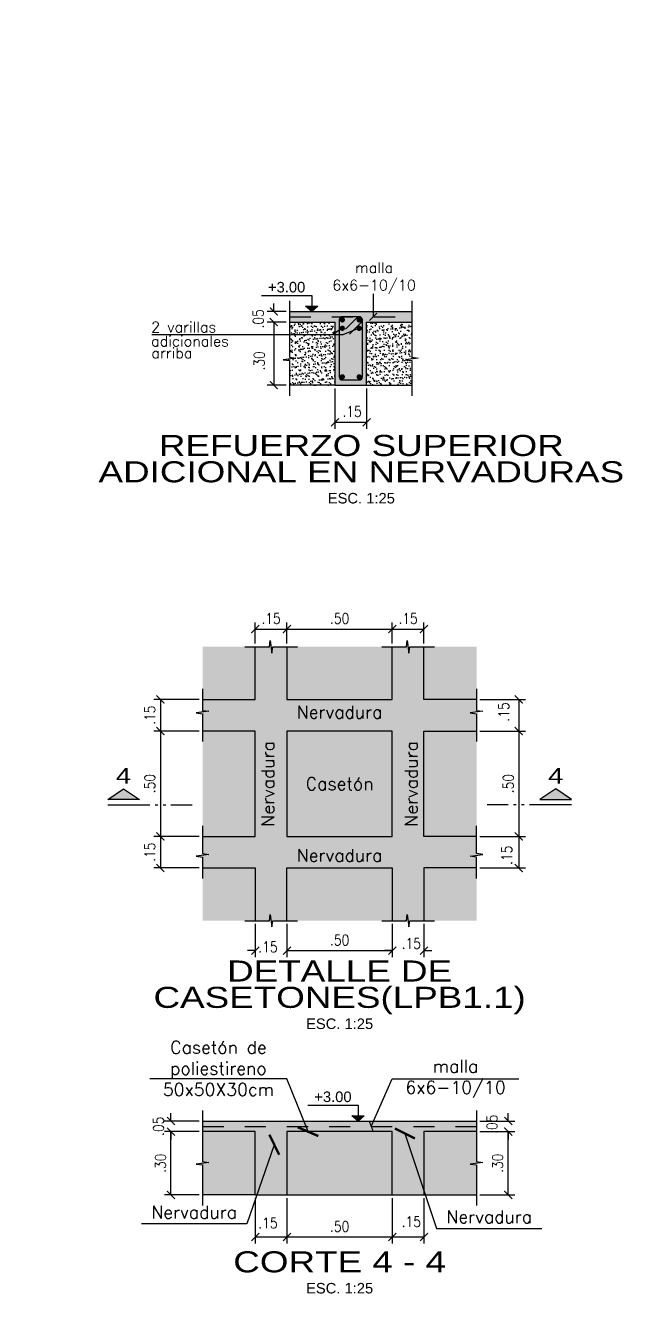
# Model space of a CAD drawing. Header units: millimetres. Extents: x -7.7 to 59, y -25.2 to 13.4.
# Drawn here: x 39.57 to 42.48, y 4.65 to 10.67 of the extents above; entities that cross this region are included whole.
import ezdxf
from ezdxf.enums import TextEntityAlignment as Align

# ---------------------------------------------------------------- set-up
doc = ezdxf.new("R2010")
doc.units = ezdxf.units.MM
doc.header["$LTSCALE"] = 0.05
doc.linetypes.add('DASHDOT2', pattern=[12.7, 6.35, -3.175, 0, -3.175])
for name, color, linetype in [('ACHURADO', 1, 'Continuous'), ('ACOTADO', 2, 'Continuous'), ('CONT_CORTE', 4, 'Continuous'), ('TEXTO_REFUERZO', 3, 'Continuous'), ('TITULOS', 1, 'Continuous'), ('TXT_IND', 2, 'Continuous')]:
    doc.layers.add(name, color=color, linetype=linetype)
doc.styles.add('ACOTAMIENTOS', font='romans.shx', dxfattribs={"width": 0.85})
doc.styles.add('ARIAL', font='arial.ttf')
doc.styles.get("Standard").update_dxf_attribs({"font": 'romans.shx'})
doc.dimstyles.new('ACOTA_25', dxfattribs={"dimscale": 0.025, "dimtxt": 2, "dimasz": 1.5, "dimexe": 1.25, "dimexo": 0.625, "dimgap": 1, "dimtad": 1, "dimzin": 4, "dimdsep": 46, "dimtxsty": 'ACOTAMIENTOS', "dimblk1": 'ARCHTICK', "dimblk2": 'ARCHTICK', "dimsah": 1, "dimcen": 1.5, "dimclrd": 1, "dimclre": 1, "dimclrt": 256, "dimadec": 0, "dimazin": 0, "dimtfac": 1, "dimtofl": 0, "dimtmove": 2, "dimatfit": 3, "dimldrblk": 'ARCHTICK', "dimfxl": 0, "dimtolj": 1, "dimtzin": 0, "dimarcsym": 0})
pattern_1 = [(0, (10.3825, -2.735), (0, 6.985), [5.08, -1.905]), (90, (10.3825, -2.735), (-6.985, 4e-16), [5.08, -1.905])]

# ---------------------------------------------------------------- blocks, each defined once
blk = doc.blocks.new('_ARCHTICK')
at = {"color": 0, "linetype": 'ByBlock', "const_width": 0.15}
blk.add_lwpolyline([(-0.5, -0.5), (0.5, 0.5)], dxfattribs=at)
blk = doc.blocks.new('*D256')
at = {"layer": 'ACOTADO', "color": 1, "lineweight": -2}
for p, q in [((40.6623, 7.7339), (40.6623, 7.8333)), ((40.8123, 7.7339), (40.8123, 7.8333)), ((40.6623, 7.802), (40.8123, 7.802))]:
    blk.add_line(p, q, dxfattribs=at)
at = {"layer": 'DEFPOINTS', "color": 0}
for p in [(40.8123, 7.802), (40.6623, 7.7182), (40.8123, 7.7182)]:
    blk.add_point(p, dxfattribs=at)
at = {"layer": 'ACOTADO', "color": 1, "lineweight": -2, "xscale": 0.03750000000000001, "yscale": 0.03750000000000001, "zscale": 0.03750000000000001, "rotation": 180}
blk.add_blockref('_ARCHTICK', (40.6623, 7.802), dxfattribs=at)
at = {"layer": 'ACOTADO', "color": 1, "lineweight": -2, "xscale": 0.03750000000000001, "yscale": 0.03750000000000001, "zscale": 0.03750000000000001}
blk.add_blockref('_ARCHTICK', (40.8123, 7.802), dxfattribs=at)
at = {"layer": 'ACOTADO', "insert": (40.7373, 7.852), "char_height": 0.05, "attachment_point": 5, "style": 'ACOTAMIENTOS'}
blk.add_mtext('\\A1;.15', dxfattribs=at)
blk = doc.blocks.new('*D257')
at = {"layer": 'ACOTADO', "color": 1, "lineweight": -2}
for p, q in [((40.8123, 7.7339), (40.8123, 7.8333)), ((41.3123, 7.7339), (41.3123, 7.8333)), ((40.8123, 7.802), (41.3123, 7.802))]:
    blk.add_line(p, q, dxfattribs=at)
at = {"layer": 'DEFPOINTS', "color": 0}
for p in [(41.3123, 7.802), (40.8123, 7.7182), (41.3123, 7.7182)]:
    blk.add_point(p, dxfattribs=at)
at = {"layer": 'ACOTADO', "color": 1, "lineweight": -2, "xscale": 0.03750000000000001, "yscale": 0.03750000000000001, "zscale": 0.03750000000000001, "rotation": 180}
blk.add_blockref('_ARCHTICK', (40.8123, 7.802), dxfattribs=at)
at = {"layer": 'ACOTADO', "color": 1, "lineweight": -2, "xscale": 0.03750000000000001, "yscale": 0.03750000000000001, "zscale": 0.03750000000000001}
blk.add_blockref('_ARCHTICK', (41.3123, 7.802), dxfattribs=at)
at = {"layer": 'ACOTADO', "insert": (41.0623, 7.852), "char_height": 0.05, "attachment_point": 5, "style": 'ACOTAMIENTOS'}
blk.add_mtext('\\A1;.50', dxfattribs=at)
blk = doc.blocks.new('*D258')
at = {"layer": 'ACOTADO', "color": 1, "lineweight": -2}
for p, q in [((41.3123, 7.7339), (41.3123, 7.8333)), ((41.4623, 7.7339), (41.4623, 7.8333)), ((41.3123, 7.802), (41.4623, 7.802))]:
    blk.add_line(p, q, dxfattribs=at)
at = {"layer": 'DEFPOINTS', "color": 0}
for p in [(41.4623, 7.802), (41.3123, 7.7182), (41.4623, 7.7182)]:
    blk.add_point(p, dxfattribs=at)
at = {"layer": 'ACOTADO', "color": 1, "lineweight": -2, "xscale": 0.03750000000000001, "yscale": 0.03750000000000001, "zscale": 0.03750000000000001, "rotation": 180}
blk.add_blockref('_ARCHTICK', (41.3123, 7.802), dxfattribs=at)
at = {"layer": 'ACOTADO', "color": 1, "lineweight": -2, "xscale": 0.03750000000000001, "yscale": 0.03750000000000001, "zscale": 0.03750000000000001}
blk.add_blockref('_ARCHTICK', (41.4623, 7.802), dxfattribs=at)
at = {"layer": 'ACOTADO', "insert": (41.3873, 7.852), "char_height": 0.05, "attachment_point": 5, "style": 'ACOTAMIENTOS'}
blk.add_mtext('\\A1;.15', dxfattribs=at)
blk = doc.blocks.new('*D259')
at = {"layer": 'ACOTADO', "color": 1, "lineweight": -2}
for p, q in [((40.6623, 6.4026), (40.6623, 6.2448)), ((40.8123, 6.4026), (40.8123, 6.2448)), ((40.6623, 6.276), (40.6248, 6.276)), ((40.8123, 6.276), (40.8498, 6.276))]:
    blk.add_line(p, q, dxfattribs=at)
at = {"layer": 'DEFPOINTS', "color": 0}
for p in [(40.6623, 6.4182), (40.8123, 6.4182), (40.8123, 6.276)]:
    blk.add_point(p, dxfattribs=at)
at = {"layer": 'ACOTADO', "color": 1, "lineweight": -2, "xscale": 0.03750000000000001, "yscale": 0.03750000000000001, "zscale": 0.03750000000000001}
blk.add_blockref('_ARCHTICK', (40.6623, 6.276), dxfattribs=at)
at = {"layer": 'ACOTADO', "color": 1, "lineweight": -2, "xscale": 0.03750000000000001, "yscale": 0.03750000000000001, "zscale": 0.03750000000000001, "rotation": 180}
blk.add_blockref('_ARCHTICK', (40.8123, 6.276), dxfattribs=at)
at = {"layer": 'ACOTADO', "insert": (40.7223, 6.2936), "char_height": 0.05, "attachment_point": 5, "style": 'ACOTAMIENTOS'}
blk.add_mtext('\\A1;.15', dxfattribs=at)
blk = doc.blocks.new('*D260')
at = {"layer": 'ACOTADO', "color": 1, "lineweight": -2}
for p, q in [((40.8123, 6.4026), (40.8123, 6.2448)), ((41.3123, 6.4026), (41.3123, 6.2448)), ((40.8123, 6.276), (41.3123, 6.276))]:
    blk.add_line(p, q, dxfattribs=at)
at = {"layer": 'DEFPOINTS', "color": 0}
for p in [(40.8123, 6.4182), (41.3123, 6.4182), (41.3123, 6.276)]:
    blk.add_point(p, dxfattribs=at)
at = {"layer": 'ACOTADO', "color": 1, "lineweight": -2, "xscale": 0.03750000000000001, "yscale": 0.03750000000000001, "zscale": 0.03750000000000001, "rotation": 180}
blk.add_blockref('_ARCHTICK', (40.8123, 6.276), dxfattribs=at)
at = {"layer": 'ACOTADO', "color": 1, "lineweight": -2, "xscale": 0.03750000000000001, "yscale": 0.03750000000000001, "zscale": 0.03750000000000001}
blk.add_blockref('_ARCHTICK', (41.3123, 6.276), dxfattribs=at)
at = {"layer": 'ACOTADO', "insert": (41.0623, 6.326), "char_height": 0.05, "attachment_point": 5, "style": 'ACOTAMIENTOS'}
blk.add_mtext('\\A1;.50', dxfattribs=at)
blk = doc.blocks.new('*D261')
at = {"layer": 'ACOTADO', "color": 1, "lineweight": -2}
for p, q in [((41.3123, 6.4026), (41.3123, 6.2448)), ((41.4623, 6.4026), (41.4623, 6.2448)), ((41.3123, 6.276), (41.2748, 6.276)), ((41.4623, 6.276), (41.4998, 6.276))]:
    blk.add_line(p, q, dxfattribs=at)
at = {"layer": 'DEFPOINTS', "color": 0}
for p in [(41.3123, 6.4182), (41.4623, 6.4182), (41.4623, 6.276)]:
    blk.add_point(p, dxfattribs=at)
at = {"layer": 'ACOTADO', "color": 1, "lineweight": -2, "xscale": 0.03750000000000001, "yscale": 0.03750000000000001, "zscale": 0.03750000000000001}
blk.add_blockref('_ARCHTICK', (41.3123, 6.276), dxfattribs=at)
at = {"layer": 'ACOTADO', "color": 1, "lineweight": -2, "xscale": 0.03750000000000001, "yscale": 0.03750000000000001, "zscale": 0.03750000000000001, "rotation": 180}
blk.add_blockref('_ARCHTICK', (41.4623, 6.276), dxfattribs=at)
at = {"layer": 'ACOTADO', "insert": (41.4023, 6.31), "char_height": 0.05, "attachment_point": 5, "style": 'ACOTAMIENTOS'}
blk.add_mtext('\\A1;.15', dxfattribs=at)
blk = doc.blocks.new('*D262')
at = {"layer": 'ACOTADO', "color": 1, "lineweight": -2}
for p, q in [((40.3967, 7.4682), (40.1811, 7.4682)), ((40.2123, 7.4682), (40.2123, 7.3182)), ((40.3967, 7.3182), (40.1811, 7.3182))]:
    blk.add_line(p, q, dxfattribs=at)
at = {"layer": 'DEFPOINTS', "color": 0}
for p in [(40.4123, 7.4682), (40.2123, 7.3182), (40.4123, 7.3182)]:
    blk.add_point(p, dxfattribs=at)
at = {"layer": 'ACOTADO', "color": 1, "lineweight": -2, "xscale": 0.03750000000000001, "yscale": 0.03750000000000001, "zscale": 0.03750000000000001}
for p, rotation in [((40.2123, 7.4682), 90), ((40.2123, 7.3182), 270)]:
    blk.add_blockref('_ARCHTICK', p, dxfattribs=dict(at, rotation=rotation))
at = {"layer": 'ACOTADO', "insert": (40.1623, 7.3932), "char_height": 0.05, "attachment_point": 5, "rotation": 90, "style": 'ACOTAMIENTOS'}
blk.add_mtext('\\A1;.15', dxfattribs=at)
blk = doc.blocks.new('*D263')
at = {"layer": 'ACOTADO', "color": 1, "lineweight": -2}
for p, q in [((40.3967, 7.3182), (40.1811, 7.3182)), ((40.2123, 7.3182), (40.2123, 6.8182)), ((40.3967, 6.8182), (40.1811, 6.8182))]:
    blk.add_line(p, q, dxfattribs=at)
at = {"layer": 'DEFPOINTS', "color": 0}
for p in [(40.4123, 7.3182), (40.2123, 6.8182), (40.4123, 6.8182)]:
    blk.add_point(p, dxfattribs=at)
at = {"layer": 'ACOTADO', "color": 1, "lineweight": -2, "xscale": 0.03750000000000001, "yscale": 0.03750000000000001, "zscale": 0.03750000000000001}
for p, rotation in [((40.2123, 7.3182), 90), ((40.2123, 6.8182), 270)]:
    blk.add_blockref('_ARCHTICK', p, dxfattribs=dict(at, rotation=rotation))
at = {"layer": 'ACOTADO', "insert": (40.1623, 7.0682), "char_height": 0.05, "attachment_point": 5, "rotation": 90, "style": 'ACOTAMIENTOS'}
blk.add_mtext('\\A1;.50', dxfattribs=at)
blk = doc.blocks.new('*D264')
at = {"layer": 'ACOTADO', "color": 1, "lineweight": -2}
for p, q in [((40.3967, 6.8182), (40.1811, 6.8182)), ((40.2123, 6.8182), (40.2123, 6.6682)), ((40.3967, 6.6682), (40.1811, 6.6682))]:
    blk.add_line(p, q, dxfattribs=at)
at = {"layer": 'DEFPOINTS', "color": 0}
for p in [(40.4123, 6.8182), (40.2123, 6.6682), (40.4123, 6.6682)]:
    blk.add_point(p, dxfattribs=at)
at = {"layer": 'ACOTADO', "color": 1, "lineweight": -2, "xscale": 0.03750000000000001, "yscale": 0.03750000000000001, "zscale": 0.03750000000000001}
for p, rotation in [((40.2123, 6.8182), 90), ((40.2123, 6.6682), 270)]:
    blk.add_blockref('_ARCHTICK', p, dxfattribs=dict(at, rotation=rotation))
at = {"layer": 'ACOTADO', "insert": (40.1623, 6.7432), "char_height": 0.05, "attachment_point": 5, "rotation": 90, "style": 'ACOTAMIENTOS'}
blk.add_mtext('\\A1;.15', dxfattribs=at)
blk = doc.blocks.new('*D30')
at = {"layer": 'ACOTADO', "color": 1, "lineweight": -2}
for p, q in [((41.728, 7.4682), (41.9436, 7.4682)), ((41.9123, 7.4682), (41.9123, 7.3182)), ((41.728, 7.3182), (41.9436, 7.3182))]:
    blk.add_line(p, q, dxfattribs=at)
at = {"layer": 'DEFPOINTS', "color": 0}
for p in [(41.7123, 7.4682), (41.7123, 7.3182), (41.9123, 7.3182)]:
    blk.add_point(p, dxfattribs=at)
at = {"layer": 'ACOTADO', "color": 1, "lineweight": -2, "xscale": 0.03750000000000001, "yscale": 0.03750000000000001, "zscale": 0.03750000000000001}
for p, rotation in [((41.9123, 7.4682), 90), ((41.9123, 7.3182), 270)]:
    blk.add_blockref('_ARCHTICK', p, dxfattribs=dict(at, rotation=rotation))
at = {"layer": 'ACOTADO', "insert": (41.8411, 7.4082), "char_height": 0.05, "attachment_point": 5, "rotation": 90, "style": 'ACOTAMIENTOS'}
blk.add_mtext('\\A1;.15', dxfattribs=at)
blk = doc.blocks.new('*D31')
at = {"layer": 'ACOTADO', "color": 1, "lineweight": -2}
for p, q in [((41.728, 7.3182), (41.9436, 7.3182)), ((41.9123, 7.3182), (41.9123, 6.8182)), ((41.728, 6.8182), (41.9436, 6.8182))]:
    blk.add_line(p, q, dxfattribs=at)
at = {"layer": 'DEFPOINTS', "color": 0}
for p in [(41.7123, 7.3182), (41.7123, 6.8182), (41.9123, 6.8182)]:
    blk.add_point(p, dxfattribs=at)
at = {"layer": 'ACOTADO', "color": 1, "lineweight": -2, "xscale": 0.03750000000000001, "yscale": 0.03750000000000001, "zscale": 0.03750000000000001}
for p, rotation in [((41.9123, 7.3182), 90), ((41.9123, 6.8182), 270)]:
    blk.add_blockref('_ARCHTICK', p, dxfattribs=dict(at, rotation=rotation))
at = {"layer": 'ACOTADO', "insert": (41.8623, 7.0682), "char_height": 0.05, "attachment_point": 5, "rotation": 90, "style": 'ACOTAMIENTOS'}
blk.add_mtext('\\A1;.50', dxfattribs=at)
blk = doc.blocks.new('*D32')
at = {"layer": 'ACOTADO', "color": 1, "lineweight": -2}
for p, q in [((41.728, 6.8182), (41.9436, 6.8182)), ((41.9123, 6.8182), (41.9123, 6.6682)), ((41.728, 6.6682), (41.9436, 6.6682))]:
    blk.add_line(p, q, dxfattribs=at)
at = {"layer": 'DEFPOINTS', "color": 0}
for p in [(41.7123, 6.8182), (41.7123, 6.6682), (41.9123, 6.6682)]:
    blk.add_point(p, dxfattribs=at)
at = {"layer": 'ACOTADO', "color": 1, "lineweight": -2, "xscale": 0.03750000000000001, "yscale": 0.03750000000000001, "zscale": 0.03750000000000001}
for p, rotation in [((41.9123, 6.8182), 90), ((41.9123, 6.6682), 270)]:
    blk.add_blockref('_ARCHTICK', p, dxfattribs=dict(at, rotation=rotation))
at = {"layer": 'ACOTADO', "insert": (41.8557, 6.7282), "char_height": 0.05, "attachment_point": 5, "rotation": 90, "style": 'ACOTAMIENTOS'}
blk.add_mtext('\\A1;.15', dxfattribs=at)
blk = doc.blocks.new('*D265')
at = {"layer": 'ACOTADO', "color": 1, "lineweight": -2}
for p, q in [((41.8623, 5.4671), (41.8623, 5.5046)), ((41.728, 5.4671), (41.8936, 5.4671)), ((41.728, 5.4171), (41.8936, 5.4171)), ((41.8623, 5.4171), (41.8623, 5.3796))]:
    blk.add_line(p, q, dxfattribs=at)
at = {"layer": 'DEFPOINTS', "color": 0}
for p in [(41.7123, 5.4671), (41.7123, 5.4171), (41.8623, 5.4171)]:
    blk.add_point(p, dxfattribs=at)
at = {"layer": 'ACOTADO', "color": 1, "lineweight": -2, "xscale": 0.03750000000000001, "yscale": 0.03750000000000001, "zscale": 0.03750000000000001}
for p, rotation in [((41.8623, 5.4671), 270), ((41.8623, 5.4171), 90)]:
    blk.add_blockref('_ARCHTICK', p, dxfattribs=dict(at, rotation=rotation))
at = {"layer": 'ACOTADO', "insert": (41.7849, 5.4521), "char_height": 0.05, "attachment_point": 5, "rotation": 90, "style": 'ACOTAMIENTOS'}
blk.add_mtext('\\A1;.05', dxfattribs=at)
blk = doc.blocks.new('*D266')
at = {"layer": 'ACOTADO', "color": 1, "lineweight": -2}
for p, q in [((41.728, 5.4171), (41.8936, 5.4171)), ((41.8623, 5.1171), (41.8623, 5.4171)), ((41.728, 5.1171), (41.8936, 5.1171))]:
    blk.add_line(p, q, dxfattribs=at)
at = {"layer": 'DEFPOINTS', "color": 0}
for p in [(41.7123, 5.4171), (41.8623, 5.4171), (41.7123, 5.1171)]:
    blk.add_point(p, dxfattribs=at)
at = {"layer": 'ACOTADO', "color": 1, "lineweight": -2, "xscale": 0.03750000000000001, "yscale": 0.03750000000000001, "zscale": 0.03750000000000001}
for p, rotation in [((41.8623, 5.4171), 90), ((41.8623, 5.1171), 270)]:
    blk.add_blockref('_ARCHTICK', p, dxfattribs=dict(at, rotation=rotation))
at = {"layer": 'ACOTADO', "insert": (41.8123, 5.2671), "char_height": 0.05, "attachment_point": 5, "rotation": 90, "style": 'ACOTAMIENTOS'}
blk.add_mtext('\\A1;.30', dxfattribs=at)
blk = doc.blocks.new('*D33')
at = {"layer": 'ACOTADO', "color": 1, "lineweight": -2}
for p, q in [((40.2623, 5.4671), (40.2623, 5.5046)), ((40.3967, 5.4671), (40.2311, 5.4671)), ((40.3967, 5.4171), (40.2311, 5.4171)), ((40.2623, 5.4171), (40.2623, 5.3796))]:
    blk.add_line(p, q, dxfattribs=at)
at = {"layer": 'DEFPOINTS', "color": 0}
for p in [(40.2623, 5.4171), (40.4123, 5.4671), (40.4123, 5.4171)]:
    blk.add_point(p, dxfattribs=at)
at = {"layer": 'ACOTADO', "color": 1, "lineweight": -2, "xscale": 0.03750000000000001, "yscale": 0.03750000000000001, "zscale": 0.03750000000000001}
for p, rotation in [((40.2623, 5.4671), 270), ((40.2623, 5.4171), 90)]:
    blk.add_blockref('_ARCHTICK', p, dxfattribs=dict(at, rotation=rotation))
at = {"layer": 'ACOTADO', "insert": (40.2029, 5.4421), "char_height": 0.05, "attachment_point": 5, "rotation": 90, "style": 'ACOTAMIENTOS'}
blk.add_mtext('\\A1;.05', dxfattribs=at)
blk = doc.blocks.new('*D34')
at = {"layer": 'ACOTADO', "color": 1, "lineweight": -2}
for p, q in [((40.3967, 5.4171), (40.2311, 5.4171)), ((40.2623, 5.1171), (40.2623, 5.4171)), ((40.3967, 5.1171), (40.2311, 5.1171))]:
    blk.add_line(p, q, dxfattribs=at)
at = {"layer": 'DEFPOINTS', "color": 0}
for p in [(40.2623, 5.4171), (40.4123, 5.4171), (40.4123, 5.1171)]:
    blk.add_point(p, dxfattribs=at)
at = {"layer": 'ACOTADO', "color": 1, "lineweight": -2, "xscale": 0.03750000000000001, "yscale": 0.03750000000000001, "zscale": 0.03750000000000001}
for p, rotation in [((40.2623, 5.4171), 90), ((40.2623, 5.1171), 270)]:
    blk.add_blockref('_ARCHTICK', p, dxfattribs=dict(at, rotation=rotation))
at = {"layer": 'ACOTADO', "insert": (40.2123, 5.2671), "char_height": 0.05, "attachment_point": 5, "rotation": 90, "style": 'ACOTAMIENTOS'}
blk.add_mtext('\\A1;.30', dxfattribs=at)
blk = doc.blocks.new('*D267')
at = {"layer": 'ACOTADO', "color": 1, "lineweight": -2}
for p, q in [((40.6623, 5.1014), (40.6623, 4.8858)), ((40.8123, 5.1014), (40.8123, 4.8858)), ((40.6623, 4.9171), (40.8123, 4.9171))]:
    blk.add_line(p, q, dxfattribs=at)
at = {"layer": 'DEFPOINTS', "color": 0}
for p in [(40.6623, 5.1171), (40.8123, 5.1171), (40.8123, 4.9171)]:
    blk.add_point(p, dxfattribs=at)
at = {"layer": 'ACOTADO', "color": 1, "lineweight": -2, "xscale": 0.03750000000000001, "yscale": 0.03750000000000001, "zscale": 0.03750000000000001, "rotation": 180}
blk.add_blockref('_ARCHTICK', (40.6623, 4.9171), dxfattribs=at)
at = {"layer": 'ACOTADO', "color": 1, "lineweight": -2, "xscale": 0.03750000000000001, "yscale": 0.03750000000000001, "zscale": 0.03750000000000001}
blk.add_blockref('_ARCHTICK', (40.8123, 4.9171), dxfattribs=at)
at = {"layer": 'ACOTADO', "insert": (40.7223, 4.9835), "char_height": 0.05, "attachment_point": 5, "style": 'ACOTAMIENTOS'}
blk.add_mtext('\\A1;.15', dxfattribs=at)
blk = doc.blocks.new('*D268')
at = {"layer": 'ACOTADO', "color": 1, "lineweight": -2}
for p, q in [((40.8123, 5.1014), (40.8123, 4.8858)), ((41.3123, 5.1014), (41.3123, 4.8858)), ((40.8123, 4.9171), (41.3123, 4.9171))]:
    blk.add_line(p, q, dxfattribs=at)
at = {"layer": 'DEFPOINTS', "color": 0}
for p in [(40.8123, 5.1171), (41.3123, 5.1171), (41.3123, 4.9171)]:
    blk.add_point(p, dxfattribs=at)
at = {"layer": 'ACOTADO', "color": 1, "lineweight": -2, "xscale": 0.03750000000000001, "yscale": 0.03750000000000001, "zscale": 0.03750000000000001, "rotation": 180}
blk.add_blockref('_ARCHTICK', (40.8123, 4.9171), dxfattribs=at)
at = {"layer": 'ACOTADO', "color": 1, "lineweight": -2, "xscale": 0.03750000000000001, "yscale": 0.03750000000000001, "zscale": 0.03750000000000001}
blk.add_blockref('_ARCHTICK', (41.3123, 4.9171), dxfattribs=at)
at = {"layer": 'ACOTADO', "insert": (41.0623, 4.9671), "char_height": 0.05, "attachment_point": 5, "style": 'ACOTAMIENTOS'}
blk.add_mtext('\\A1;.50', dxfattribs=at)
blk = doc.blocks.new('*D269')
at = {"layer": 'ACOTADO', "color": 1, "lineweight": -2}
for p, q in [((41.3123, 5.1014), (41.3123, 4.8858)), ((41.4623, 5.1014), (41.4623, 4.8858)), ((41.3123, 4.9171), (41.4623, 4.9171))]:
    blk.add_line(p, q, dxfattribs=at)
at = {"layer": 'DEFPOINTS', "color": 0}
for p in [(41.3123, 5.1171), (41.4623, 5.1171), (41.4623, 4.9171)]:
    blk.add_point(p, dxfattribs=at)
at = {"layer": 'ACOTADO', "color": 1, "lineweight": -2, "xscale": 0.03750000000000001, "yscale": 0.03750000000000001, "zscale": 0.03750000000000001, "rotation": 180}
blk.add_blockref('_ARCHTICK', (41.3123, 4.9171), dxfattribs=at)
at = {"layer": 'ACOTADO', "color": 1, "lineweight": -2, "xscale": 0.03750000000000001, "yscale": 0.03750000000000001, "zscale": 0.03750000000000001}
blk.add_blockref('_ARCHTICK', (41.4623, 4.9171), dxfattribs=at)
at = {"layer": 'ACOTADO', "insert": (41.4023, 4.9901), "char_height": 0.05, "attachment_point": 5, "style": 'ACOTAMIENTOS'}
blk.add_mtext('\\A1;.15', dxfattribs=at)
blk = doc.blocks.new('CORTE')
at = {"layer": 'TXT_IND'}
blk.add_hatch(color=7, dxfattribs=at).paths.add_polyline_path([(-0.8, 0.05), (-0.5, 0.05), (-0.65, 0.15)])
at = {"layer": 'TXT_IND', "color": 7}
for p, q in [((-0.8, 0), (-0.4, 0)), ((-0.35, 0), (-0.325, 0)), ((-0.275, 0), (-0.25, 0)), ((-0.2, 0), (0, 0))]:
    blk.add_line(p, q, dxfattribs=at)
blk.add_lwpolyline([(-0.8, 0.05), (-0.65, 0.15), (-0.5, 0.05)], close=True, dxfattribs=at)
at = {"layer": 'TXT_IND', "color": 7, "style": 'ARIAL', "text_generation_flag": 6, "width": 1.25}
blk.add_attdef('1', text='', height=0.15, rotation=180, dxfattribs=at).set_placement((-0.65, 0.275), align=Align.MIDDLE_CENTER)
blk = doc.blocks.new('Titulos')
at = {"layer": 'TITULOS', "color": 1, "style": 'ARIAL', "width": 1.25}
blk.add_attdef('TITULO_1', text='', height=0.2, dxfattribs=at).set_placement((0, 0.25), align=Align.MIDDLE_CENTER)
at = {"layer": 'TITULOS', "style": 'ARIAL', "width": 1.25}
blk.add_attdef('TITULO_2', text='', height=0.2, dxfattribs=at).set_placement((0, 0), align=Align.MIDDLE_CENTER)
at = {"layer": 'TITULOS', "color": 2, "width": 1.25}
for tag, p in [('ESCALA_1', (0, -0.25)), ('ESCALA_2', (0, -0.408))]:
    blk.add_attdef(tag, text='', height=0.1, dxfattribs=at).set_placement(p, align=Align.MIDDLE_CENTER)
blk = doc.blocks.new('*D35')
at = {"layer": 'ACOTADO', "color": 1, "lineweight": -2}
for p, q in [((40.8095, 9.2591), (40.7188, 9.2591)), ((40.75, 9.2591), (40.75, 8.9591)), ((40.8095, 8.9591), (40.7188, 8.9591))]:
    blk.add_line(p, q, dxfattribs=at)
at = {"layer": 'DEFPOINTS', "color": 0}
for p in [(40.8251, 9.2591), (40.75, 8.9591), (40.8251, 8.9591)]:
    blk.add_point(p, dxfattribs=at)
at = {"layer": 'ACOTADO', "color": 1, "lineweight": -2, "xscale": 0.03750000000000001, "yscale": 0.03750000000000001, "zscale": 0.03750000000000001}
for p, rotation in [((40.75, 9.2591), 90), ((40.75, 8.9591), 270)]:
    blk.add_blockref('_ARCHTICK', p, dxfattribs=dict(at, rotation=rotation))
at = {"layer": 'ACOTADO', "insert": (40.681, 9.0745), "char_height": 0.05, "attachment_point": 5, "rotation": 90, "style": 'ACOTAMIENTOS'}
blk.add_mtext('\\A1;.30', dxfattribs=at)
blk = doc.blocks.new('*D36')
at = {"layer": 'ACOTADO', "color": 1, "lineweight": -2}
for p, q in [((41.0401, 8.9435), (41.0401, 8.7519)), ((41.1901, 8.9435), (41.1901, 8.7519)), ((41.0401, 8.7832), (41.1901, 8.7832))]:
    blk.add_line(p, q, dxfattribs=at)
at = {"layer": 'DEFPOINTS', "color": 0}
for p in [(41.0401, 8.9591), (41.1901, 8.9591), (41.1901, 8.7832)]:
    blk.add_point(p, dxfattribs=at)
at = {"layer": 'ACOTADO', "color": 1, "lineweight": -2, "xscale": 0.03750000000000001, "yscale": 0.03750000000000001, "zscale": 0.03750000000000001, "rotation": 180}
blk.add_blockref('_ARCHTICK', (41.0401, 8.7832), dxfattribs=at)
at = {"layer": 'ACOTADO', "color": 1, "lineweight": -2, "xscale": 0.03750000000000001, "yscale": 0.03750000000000001, "zscale": 0.03750000000000001}
blk.add_blockref('_ARCHTICK', (41.1901, 8.7832), dxfattribs=at)
at = {"layer": 'ACOTADO', "insert": (41.1217, 8.8347), "char_height": 0.05, "attachment_point": 5, "style": 'ACOTAMIENTOS'}
blk.add_mtext('\\A1;.15', dxfattribs=at)
blk = doc.blocks.new('*D37')
at = {"layer": 'ACOTADO', "color": 1, "lineweight": -2}
for p, q in [((40.75, 9.3091), (40.75, 9.3466)), ((40.8095, 9.3091), (40.7188, 9.3091)), ((40.8095, 9.2591), (40.7188, 9.2591)), ((40.75, 9.2591), (40.75, 9.2216))]:
    blk.add_line(p, q, dxfattribs=at)
at = {"layer": 'DEFPOINTS', "color": 0}
for p in [(40.75, 9.3091), (40.8251, 9.3091), (40.8251, 9.2591)]:
    blk.add_point(p, dxfattribs=at)
at = {"layer": 'ACOTADO', "color": 1, "lineweight": -2, "xscale": 0.03750000000000001, "yscale": 0.03750000000000001, "zscale": 0.03750000000000001}
for p, rotation in [((40.75, 9.3091), 270), ((40.75, 9.2591), 90)]:
    blk.add_blockref('_ARCHTICK', p, dxfattribs=dict(at, rotation=rotation))
at = {"layer": 'ACOTADO', "insert": (40.6763, 9.2741), "char_height": 0.05, "attachment_point": 5, "rotation": 90, "style": 'ACOTAMIENTOS'}
blk.add_mtext('\\A1;.05', dxfattribs=at)
blk = doc.blocks.new('Nivel-elev')
at = {"layer": 'TXT_IND'}
blk.add_hatch(color=1, dxfattribs=at).paths.add_polyline_path([(-0.058, 0.051), (0.058, 0.051), (0, 0)])
for p, q in [((0, 0), (-0.058, 0.051)), ((-0.058, 0.051), (0.058, 0.051)), ((0.058, 0.051), (0, 0))]:
    blk.add_line(p, q, dxfattribs=at)
blk.add_lwpolyline([(-0.476, 0.151), (0, 0.151), (0, 0.051)], dxfattribs=at)
blk.add_attdef('+2.85', (-0.476, 0.171), '', height=0.0975, dxfattribs=at)

msp = doc.modelspace()

# ---------------------------------------------------------------- hatches: boundary and pattern name
at = {"layer": 'ACHURADO'}
h = msp.add_hatch(dxfattribs=at)
h.set_pattern_fill('ANGLE', color=256)
h.set_pattern_definition(pattern_1)
h.paths.add_polyline_path([(41.0109, 10.6669), (41.0109, 10.6569), (41.0209, 10.6569)])
h = msp.add_hatch(dxfattribs=at)
h.set_pattern_fill('ANGLE', color=256)
h.set_pattern_definition(pattern_1)
h.paths.add_polyline_path([(41.0209, 10.6469), (41.0109, 10.6469), (41.0109, 10.6369)])
h = msp.add_hatch(color=254, dxfattribs=at)
h.dxf.hatch_style = 1
h.paths.add_polyline_path([(41.1901, 9.2591), (41.4051, 9.2591), (41.4051, 9.3091), (40.8251, 9.3091), (40.8251, 9.2591), (41.0401, 9.2591), (41.0401, 8.9591), (41.1901, 8.9591)])
h = msp.add_hatch(dxfattribs=at)
h.set_pattern_fill('AR-SAND', color=1, scale=0.0006, angle=360, style=0)
h.paths.add_polyline_path([(41.4051, 9.0761), (41.3751, 9.0801), (41.4351, 9.0881), (41.4051, 9.0921), (41.4051, 9.2591), (41.1901, 9.2591), (41.1901, 8.9591), (41.4051, 8.9591)])
h.paths.add_polyline_path([(41.0401, 9.2591), (40.8251, 9.2591), (40.8251, 9.0921), (40.8551, 9.0881), (40.7951, 9.0801), (40.8251, 9.0761), (40.8251, 8.9591), (41.0401, 8.9591)])
h = msp.add_hatch(color=254, dxfattribs=at)
h.dxf.hatch_style = 1
h.paths.add_polyline_path([(41.7123, 7.4002), (41.6823, 7.4042), (41.7423, 7.4122), (41.7123, 7.4162), (41.7123, 7.4682), (41.4623, 7.4682), (41.4623, 7.7182), (41.3953, 7.7182), (41.3913, 7.6882), (41.3833, 7.7482), (41.3793, 7.7182), (41.3123, 7.7182), (41.3123, 7.4682), (40.8123, 7.4682), (40.8123, 7.7182), (40.7453, 7.7182), (40.7413, 7.6882), (40.7333, 7.7482), (40.7293, 7.7182), (40.6623, 7.7182), (40.6623, 7.4682), (40.4123, 7.4682), (40.4123, 7.4162), (40.4423, 7.4122), (40.3823, 7.4042), (40.4123, 7.4002), (40.4123, 7.3182), (40.6623, 7.3182), (40.6623, 6.8182), (40.4123, 6.8182), (40.4123, 6.7362), (40.4423, 6.7322), (40.3823, 6.7242), (40.4123, 6.7202), (40.4123, 6.6682), (40.6623, 6.6682), (40.6623, 6.4182), (40.7293, 6.4182), (40.7333, 6.4482), (40.7413, 6.3882), (40.7453, 6.4182), (40.8123, 6.4182), (40.8123, 6.6682), (41.3123, 6.6682), (41.3123, 6.4182), (41.3793, 6.4182), (41.3833, 6.4482), (41.3913, 6.3882), (41.3953, 6.4182), (41.4623, 6.4182), (41.4623, 6.6682), (41.7123, 6.6682), (41.7123, 6.7202), (41.6823, 6.7242), (41.7423, 6.7322), (41.7123, 6.7362), (41.7123, 6.8182), (41.4623, 6.8182), (41.4623, 7.3182), (41.7123, 7.3182)])
h.paths.add_polyline_path([(41.3123, 7.3182), (41.3123, 6.8182), (40.8123, 6.8182), (40.8123, 7.3182)], flags=16)
h = msp.add_hatch(dxfattribs=at)
h.set_pattern_fill('AR-SAND', color=1, scale=0.0006, angle=360, style=0)
h.set_pattern_definition([(37.5, (21.28241, -6.21346), (-0.000960019, 0.029364794), [0, -0.0231648, 0, -0.025908, 0, -0.024765]), (7.5, (21.28241, -6.21346), (0.0269714, 0.043009506), [0, -0.0124968, 0, -0.0208788, 0, -0.008001]), (327.5, (21.263665, -6.21346), (0.047459542, 8.623e-05), [0, -0.00762, 0, -0.027432, 0, -0.035814]), (317.5, (21.263665, -6.21346), (0.04581339, 0.01337576), [0, -0.00381, 0, -0.0179832, 0, -0.020574])])
h.paths.add_polyline_path([(41.3123, 7.3182), (40.8123, 7.3182), (40.8123, 6.8182), (41.3123, 6.8182)])
h.paths.add_polyline_path([(41.7123, 7.3182), (41.4623, 7.3182), (41.4623, 6.8182), (41.7123, 6.8182)])
h.paths.add_polyline_path([(41.7123, 6.6682), (41.4623, 6.6682), (41.4623, 6.4182), (41.7123, 6.4182)])
h.paths.add_polyline_path([(41.3123, 6.6682), (40.8123, 6.6682), (40.8123, 6.4182), (41.3123, 6.4182)])
h.paths.add_polyline_path([(40.6623, 6.6682), (40.4123, 6.6682), (40.4123, 6.4182), (40.6623, 6.4182)])
h.paths.add_polyline_path([(40.6623, 7.3182), (40.4123, 7.3182), (40.4123, 6.8182), (40.6623, 6.8182)])
h.paths.add_polyline_path([(40.6623, 7.7182), (40.4123, 7.7182), (40.4123, 7.4682), (40.6623, 7.4682)])
h.paths.add_polyline_path([(41.3123, 7.7182), (40.8123, 7.7182), (40.8123, 7.4682), (41.3123, 7.4682)])
h.paths.add_polyline_path([(41.7123, 7.7182), (41.4623, 7.7182), (41.4623, 7.4682), (41.7123, 7.4682)])
h = msp.add_hatch(dxfattribs=at)
h.set_pattern_fill('AR-SAND', color=1, scale=0.0006, angle=360, style=0)
h.set_pattern_definition([(37.5, (0, 0.29945), (-0.000960019, 0.029364794), [0, -0.0231648, 0, -0.025908, 0, -0.024765]), (7.5, (0, 0.29945), (0.026971397, 0.043009506), [0, -0.0124968, 0, -0.0208788, 0, -0.008001]), (327.5, (-0.018745, 0.29945), (0.047459542, 8.6231e-05), [0, -0.00762, 0, -0.027432, 0, -0.035814]), (317.5, (-0.018745, 0.29945), (0.045813387, 0.01337576), [0, -0.00381, 0, -0.0179832, 0, -0.020574])])
h.paths.add_polyline_path([(41.7123, 5.2591), (41.6823, 5.2631), (41.7423, 5.2711), (41.7123, 5.2751), (41.7123, 5.4171), (41.4623, 5.4171), (41.4623, 5.1171), (41.7123, 5.1171)])
h.paths.add_polyline_path([(41.3123, 5.4171), (40.8123, 5.4171), (40.8123, 5.1171), (41.3123, 5.1171)])
h.paths.add_polyline_path([(40.6623, 5.4171), (40.4123, 5.4171), (40.4123, 5.2751), (40.4423, 5.2711), (40.3823, 5.2631), (40.4123, 5.2591), (40.4123, 5.1171), (40.6623, 5.1171)])
h = msp.add_hatch(color=254, dxfattribs=at)
h.dxf.hatch_style = 1
h.paths.add_polyline_path([(41.4623, 5.4171), (41.7123, 5.4171), (41.7123, 5.4671), (40.4123, 5.4671), (40.4123, 5.4171), (40.6623, 5.4171), (40.6623, 5.1171), (40.8123, 5.1171), (40.8123, 5.4171), (41.3123, 5.4171), (41.3123, 5.1171), (41.4623, 5.1171)])

# ---------------------------------------------------------------- linework, layer by layer
for p, q in [((40.6623, 5.1171), (40.4123, 5.1171)), ((40.8123, 5.1171), (41.3123, 5.1171)), ((41.4623, 5.1171), (41.7123, 5.1171))]:
    msp.add_line(p, q, dxfattribs=at)
at = {"layer": 'CONT_CORTE', "color": 1}
for p, q in [((41.0401, 8.9591), (40.8251, 8.9591)), ((41.1901, 8.9591), (41.4051, 8.9591))]:
    msp.add_line(p, q, dxfattribs=at)
at = {"layer": 'CONT_CORTE'}
for p, q in [((40.4123, 5.4671), (41.7123, 5.4671)), ((40.6623, 5.1171), (40.8123, 5.1171)), ((41.3123, 5.1171), (41.4623, 5.1171))]:
    msp.add_line(p, q, dxfattribs=at)
at = {"layer": 'CONT_CORTE', "color": 1}
for points in [[(40.8251, 9.3591), (40.8251, 9.0921), (40.8551, 9.0881), (40.7951, 9.0801), (40.8251, 9.0761), (40.8251, 8.9091)], [(41.4051, 9.3591), (41.4051, 9.0921), (41.4351, 9.0881), (41.3751, 9.0801), (41.4051, 9.0761), (41.4051, 8.9091)], [(40.6123, 7.7182), (40.7293, 7.7182), (40.7333, 7.7482), (40.7413, 7.6882), (40.7453, 7.7182), (40.8623, 7.7182)], [(41.2623, 7.7182), (41.3793, 7.7182), (41.3833, 7.7482), (41.3913, 7.6882), (41.3953, 7.7182), (41.5123, 7.7182)], [(40.4123, 7.5182), (40.4123, 7.4162), (40.4423, 7.4122), (40.3823, 7.4042), (40.4123, 7.4002), (40.4123, 7.2682)], [(41.7123, 7.5182), (41.7123, 7.4162), (41.7423, 7.4122), (41.6823, 7.4042), (41.7123, 7.4002), (41.7123, 7.2682)], [(40.4123, 6.8682), (40.4123, 6.7362), (40.4423, 6.7322), (40.3823, 6.7242), (40.4123, 6.7202), (40.4123, 6.6182)], [(41.7123, 6.6182), (41.7123, 6.7202), (41.6823, 6.7242), (41.7423, 6.7322), (41.7123, 6.7362), (41.7123, 6.8682)], [(40.6123, 6.4182), (40.7293, 6.4182), (40.7333, 6.4482), (40.7413, 6.3882), (40.7453, 6.4182), (40.8623, 6.4182)], [(41.2623, 6.4182), (41.3793, 6.4182), (41.3833, 6.4482), (41.3913, 6.3882), (41.3953, 6.4182), (41.5123, 6.4182)], [(40.4123, 5.5171), (40.4123, 5.2751), (40.4423, 5.2711), (40.3823, 5.2631), (40.4123, 5.2591), (40.4123, 5.0671)], [(41.7123, 5.5171), (41.7123, 5.2751), (41.7423, 5.2711), (41.6823, 5.2631), (41.7123, 5.2591), (41.7123, 5.0671)]]:
    msp.add_lwpolyline(points, dxfattribs=at)
at = {"layer": 'CONT_CORTE'}
for points in [[(40.8251, 9.3091), (41.4051, 9.3091)], [(40.8251, 9.2591), (41.0401, 9.2591), (41.0401, 8.9591)], [(41.1901, 8.9591), (41.1901, 9.2591), (41.4051, 9.2591)], [(41.0401, 8.9591), (41.1901, 8.9591)], [(40.4123, 7.4682), (40.6623, 7.4682), (40.6623, 7.7182)], [(40.8123, 7.7182), (40.8123, 7.4682), (41.3123, 7.4682), (41.3123, 7.7182)], [(41.7123, 7.4682), (41.4623, 7.4682), (41.4623, 7.7182)], [(40.4123, 6.8182), (40.6623, 6.8182), (40.6623, 7.3182), (40.4123, 7.3182)], [(41.7123, 6.8182), (41.4623, 6.8182), (41.4623, 7.3182), (41.7123, 7.3182)], [(40.4123, 6.6682), (40.6623, 6.6682), (40.6623, 6.4182)], [(40.8123, 6.4182), (40.8123, 6.6682), (41.3123, 6.6682), (41.3123, 6.4182)], [(41.7123, 6.6682), (41.4623, 6.6682), (41.4623, 6.4182)], [(40.6623, 5.1171), (40.6623, 5.4171), (40.4123, 5.4171)], [(41.3123, 5.1171), (41.3123, 5.4171), (40.8123, 5.4171), (40.8123, 5.1171)], [(41.7123, 5.4171), (41.4623, 5.4171), (41.4623, 5.1171)]]:
    msp.add_lwpolyline(points, dxfattribs=at)
msp.add_lwpolyline([(40.8123, 6.8182), (41.3123, 6.8182), (41.3123, 7.3182), (40.8123, 7.3182)], close=True, dxfattribs=at)
at = {"layer": 'TEXTO_REFUERZO', "color": 1, "ltscale": 0.2}
msp.add_line((41.2216, 9.3921), (41.2216, 9.2841), dxfattribs=at)
at = {"layer": 'TEXTO_REFUERZO', "color": 5}
for p, q in [((41.0601, 9.2691), (41.0601, 8.9991)), ((41.1551, 9.2841), (41.0751, 9.2841)), ((41.1701, 8.9991), (41.1701, 9.2691)), ((41.0751, 8.9841), (41.1551, 8.9841))]:
    msp.add_line(p, q, dxfattribs=at)
at = {"layer": 'TEXTO_REFUERZO'}
msp.add_line((41.2039, 9.2664), (41.2393, 9.3018), dxfattribs=at)
at = {"layer": 'TEXTO_REFUERZO', "color": 1}
for p, q in [((41.1551, 9.2293), (41.0781, 9.1983)), ((41.0781, 9.1983), (40.1709, 9.1983))]:
    msp.add_line(p, q, dxfattribs=at)
at = {"layer": 'TEXTO_REFUERZO', "linetype": 'DASHDOT2', "ltscale": 0.3}
msp.add_line((40.4123, 5.4421), (41.7123, 5.4421), dxfattribs=at)
at = {"layer": 'TEXTO_REFUERZO', "linetype": 'DASHDOT2', "ltscale": 0.25}
msp.add_lwpolyline([(40.8251, 9.2841), (41.4051, 9.2841)], dxfattribs=at)
at = {"layer": 'TEXTO_REFUERZO', "color": 1, "const_width": 0.0125}
for points in [[(41.0688, 9.2691, -1), (41.0813, 9.2691, -1)], [(41.1613, 9.2691, 1), (41.1488, 9.2691, 1)], [(41.0688, 9.2293, -1), (41.0813, 9.2293, -1)], [(41.1613, 9.2293, 1), (41.1488, 9.2293, 1)], [(41.0688, 8.9991, 1), (41.0813, 8.9991, 1)], [(41.1613, 8.9991, -1), (41.1488, 8.9991, -1)]]:
    msp.add_lwpolyline(points, format="xyb", close=True, dxfattribs=at)
at = {"layer": 'TEXTO_REFUERZO', "color": 5}
msp.add_lwpolyline([(41.1091, 9.202), (41.1657, 9.2585, 1), (41.1445, 9.2797), (41.0901, 9.2253)], format="xyb", dxfattribs=at)
at = {"layer": 'TEXTO_REFUERZO', "color": 1}
msp.add_lwpolyline([(41.0751, 9.2293), (41.0281, 9.1983)], dxfattribs=at)
at = {"layer": 'TEXTO_REFUERZO', "color": 5}
for centre, start, end in [((41.0751, 9.2691), 90, 180), ((41.1551, 9.2691), 0, 90), ((41.0751, 8.9991), 180, 270), ((41.1551, 8.9991), 270, 0)]:
    msp.add_arc(centre, 0.015, start, end, dxfattribs=at)

# ---------------------------------------------------------------- block references
at = {"layer": 'TITULOS'}
ref = msp.add_blockref('Titulos', (41.1653, 8.5483), dxfattribs=dict(at, xscale=0.5, yscale=0.5, zscale=0.5))
ref.add_attrib('TITULO_1', 'REFUERZO SUPERIOR', dxfattribs={"color": 1, "height": 0.1, "style": 'ARIAL', "width": 1.25}).set_placement((41.1653, 8.6733), align=Align.MIDDLE_CENTER)
ref.add_attrib('TITULO_2', 'ADICIONAL EN NERVADURAS', dxfattribs={"height": 0.1, "style": 'ARIAL', "width": 1.25}).set_placement((41.1653, 8.5483), align=Align.MIDDLE_CENTER)
ref.add_attrib('ESCALA_1', 'ESC. 1:25', dxfattribs={"color": 2, "height": 0.05, "style": 'ARIAL'}).set_placement((41.1653, 8.423), align=Align.MIDDLE_CENTER)
ref = msp.add_blockref('Titulos', (41.0623, 6.0543), dxfattribs=dict(at, xscale=0.5, yscale=0.5, zscale=0.5))
ref.add_attrib('TITULO_1', 'DETALLE DE', dxfattribs={"color": 1, "height": 0.1, "style": 'ARIAL', "width": 1.25}).set_placement((41.0623, 6.1793), align=Align.MIDDLE_CENTER)
ref.add_attrib('TITULO_2', 'CASETONES(LPB1.1)', dxfattribs={"height": 0.1, "style": 'ARIAL', "width": 1.25}).set_placement((41.0623, 6.0543), align=Align.MIDDLE_CENTER)
ref.add_attrib('ESCALA_1', 'ESC. 1:25', dxfattribs={"color": 2, "height": 0.05, "style": 'ARIAL'}).set_placement((41.0623, 5.929), align=Align.MIDDLE_CENTER)
ref = msp.add_blockref('Titulos', (41.0623, 4.7992), dxfattribs=dict(at, xscale=0.5, yscale=0.5, zscale=0.5))
ref.add_attrib('TITULO_2', 'CORTE 4 - 4', dxfattribs={"height": 0.1, "style": 'ARIAL', "width": 1.25}).set_placement((41.0623, 4.7992), align=Align.MIDDLE_CENTER)
ref.add_attrib('ESCALA_1', 'ESC. 1:25', dxfattribs={"color": 2, "height": 0.05, "style": 'ARIAL'}).set_placement((41.0623, 4.674), align=Align.MIDDLE_CENTER)
at = {"layer": 'TXT_IND'}
ref = msp.add_blockref('Nivel-elev', (40.9299, 9.3091), dxfattribs=dict(at, xscale=0.5, yscale=0.5, zscale=0.5))
ref.add_attrib('+2.85', '+3.00', dxfattribs={"height": 0.05, "style": 'ARIAL'}).set_placement((40.811, 9.3845), align=Align.BOTTOM_CENTER)
at = {"layer": 'TXT_IND', "xscale": 0.5, "yscale": 0.5, "zscale": 0.5}
msp.add_blockref('CORTE', (40.3623, 6.9682), dxfattribs=at).add_auto_attribs({'1': '4'})
at = {"layer": 'TXT_IND'}
ref = msp.add_blockref('CORTE', (41.7623, 6.9682), dxfattribs=dict(at, xscale=-0.5, yscale=0.5, zscale=0.5))
ref.add_attrib('1', '4', dxfattribs={"color": 7, "height": 0.075, "rotation": 180, "style": 'ARIAL', "text_generation_flag": 6, "width": 1.25}).set_placement((42.0878, 7.1057), align=Align.MIDDLE_CENTER)
ref = msp.add_blockref('Nivel-elev', (41.1497, 5.4671), dxfattribs=dict(at, xscale=0.5, yscale=0.5, zscale=0.5))
ref.add_attrib('+2.85', '+3.00', dxfattribs={"height": 0.05, "style": 'ARIAL'}).set_placement((41.0307, 5.5424), align=Align.BOTTOM_CENTER)

# ---------------------------------------------------------------- texts
at = {"layer": 'TEXTO_REFUERZO', "color": 2}
for s, p in [('2 varillas', (40.1681, 9.2351)), ('adicionales', (40.1681, 9.1684)), ('arriba', (40.1692, 9.1122))]:
    msp.add_text(s, height=0.05, dxfattribs=at).set_placement(p, align=Align.MIDDLE_LEFT)
at = {"layer": 'TEXTO_REFUERZO', "color": 2, "insert": (41.2261, 9.3921), "char_height": 0.05, "width": 0.26075, "attachment_point": 8}
msp.add_mtext('malla\\P6x6-10/10', dxfattribs=at)
at = {"layer": 'TXT_IND', "color": 4, "char_height": 0.06, "attachment_point": 5, "line_spacing_factor": 2}
for s, insert in [('Nervadura', (41.0623, 7.4082)), ('Casetón', (41.0623, 7.0682)), ('Nervadura', (41.0623, 6.7282))]:
    msp.add_mtext(s, dxfattribs=dict(at, insert=insert))
at = {"layer": 'TXT_IND', "color": 4, "char_height": 0.06, "attachment_point": 5, "rotation": 90, "line_spacing_factor": 2}
for insert in [(40.7223, 7.0682), (41.4023, 7.0682)]:
    msp.add_mtext('Nervadura', dxfattribs=dict(at, insert=insert))
at = {"layer": 'TXT_IND', "color": 4, "char_height": 0.06}
for s, insert, attachment_point in [('Casetón de\\Ppoliestireno\\P50x50X30cm', (40.4873, 5.7171), 5), ('malla\\P6x6-10/10', (41.6123, 5.6671), 5), ('Nervadura', (40.3723, 5.0046), 8), ('Nervadura', (41.7723, 4.983), 8)]:
    msp.add_mtext(s, dxfattribs=dict(at, insert=insert, attachment_point=attachment_point))

# ---------------------------------------------------------------- dimensions: what is measured, and where the dimension line sits
at = {"layer": 'ACOTADO'}
for base, p1, p2, picture, middle in [((40.75, 9.3091), (40.8251, 9.2591), (40.8251, 9.3091), '*D37', (40.6763, 9.2741)), ((40.75, 8.9591), (40.8251, 9.2591), (40.8251, 8.9591), '*D35', (40.681, 9.0745)), ((41.9123, 7.3182), (41.7123, 7.4682), (41.7123, 7.3182), '*D30', (41.8411, 7.4082)), ((41.9123, 6.6682), (41.7123, 6.8182), (41.7123, 6.6682), '*D32', (41.8557, 6.7282)), ((40.2623, 5.4171), (40.4123, 5.4671), (40.4123, 5.4171), '*D33', (40.2029, 5.4421)), ((41.8623, 5.4171), (41.7123, 5.4671), (41.7123, 5.4171), '*D265', (41.7849, 5.4521))]:
    dim = msp.add_linear_dim(base=base, p1=p1, p2=p2, angle=90, dimstyle='ACOTA_25', dxfattribs=at)
    dim.commit()
    dim.dimension.update_dxf_attribs({"geometry": picture, "text_midpoint": middle, "dimtype": 160})
for base, p1, p2, picture, middle in [((41.1901, 8.7832), (41.0401, 8.9591), (41.1901, 8.9591), '*D36', (41.1217, 8.8347)), ((40.8123, 6.276), (40.6623, 6.4182), (40.8123, 6.4182), '*D259', (40.7223, 6.2936)), ((41.4623, 6.276), (41.3123, 6.4182), (41.4623, 6.4182), '*D261', (41.4023, 6.31)), ((40.8123, 4.9171), (40.6623, 5.1171), (40.8123, 5.1171), '*D267', (40.7223, 4.9835)), ((41.4623, 4.9171), (41.3123, 5.1171), (41.4623, 5.1171), '*D269', (41.4023, 4.9901))]:
    dim = msp.add_linear_dim(base=base, p1=p1, p2=p2, dimstyle='ACOTA_25', dxfattribs=at)
    dim.commit()
    dim.dimension.update_dxf_attribs({"geometry": picture, "text_midpoint": middle, "dimtype": 160})
for base, p1, p2, picture, middle in [((40.8123, 7.802), (40.6623, 7.7182), (40.8123, 7.7182), '*D256', (40.7373, 7.852)), ((41.3123, 7.802), (40.8123, 7.7182), (41.3123, 7.7182), '*D257', (41.0623, 7.852)), ((41.4623, 7.802), (41.3123, 7.7182), (41.4623, 7.7182), '*D258', (41.3873, 7.852)), ((41.3123, 6.276), (40.8123, 6.4182), (41.3123, 6.4182), '*D260', (41.0623, 6.326)), ((41.3123, 4.9171), (40.8123, 5.1171), (41.3123, 5.1171), '*D268', (41.0623, 4.9671))]:
    dim = msp.add_linear_dim(base=base, p1=p1, p2=p2, dimstyle='ACOTA_25', dxfattribs=at)
    dim.commit()
    dim.dimension.update_dxf_attribs({"geometry": picture, "text_midpoint": middle})
for base, p1, p2, picture, middle in [((40.2123, 7.3182), (40.4123, 7.4682), (40.4123, 7.3182), '*D262', (40.1623, 7.3932)), ((40.2123, 6.8182), (40.4123, 7.3182), (40.4123, 6.8182), '*D263', (40.1623, 7.0682)), ((41.9123, 6.8182), (41.7123, 7.3182), (41.7123, 6.8182), '*D31', (41.8623, 7.0682)), ((40.2123, 6.6682), (40.4123, 6.8182), (40.4123, 6.6682), '*D264', (40.1623, 6.7432))]:
    dim = msp.add_linear_dim(base=base, p1=p1, p2=p2, angle=90, dimstyle='ACOTA_25', dxfattribs=at)
    dim.commit()
    dim.dimension.update_dxf_attribs({"geometry": picture, "text_midpoint": middle})
for base, p1, p2, picture, middle in [((40.2623, 5.4171), (40.4123, 5.1171), (40.4123, 5.4171), '*D34', (40.2123, 5.2671)), ((41.8623, 5.4171), (41.7123, 5.1171), (41.7123, 5.4171), '*D266', (41.8123, 5.2671))]:
    dim = msp.add_linear_dim(base=base, p1=p1, p2=p2, angle=90, text='.30', dimstyle='ACOTA_25', dxfattribs=at)
    dim.commit()
    dim.dimension.update_dxf_attribs({"geometry": picture, "text_midpoint": middle})

# ---------------------------------------------------------------- leaders
at = {"layer": 'TXT_IND', "annotation_type": 0, "has_hookline": 1}
for points, override, hookline_direction, text_width in [([(40.9123, 5.4171), (40.8123, 5.6671), (40.1623, 5.6671)], {"dimasz": 3, "dimgap": 1, "dimtad": 0}, 1, 0.5657), ([(41.2123, 5.4421), (41.3123, 5.6671), (41.9123, 5.6671)], {"dimasz": 1.5, "dimgap": 1, "dimtad": 0, "dimldrblk": 'ARCHTICK'}, 0, 0.5086), ([(41.3723, 5.408), (41.5223, 4.958), (42.0223, 4.958)], {"dimasz": 3, "dimgap": 1, "dimtad": 0}, 0, 0.4286), ([(40.7523, 5.3551), (40.6223, 4.9796), (40.1223, 4.9796)], {"dimasz": 3, "dimgap": 1, "dimtad": 0}, 1, 0.4286)]:
    msp.add_leader(points, dimstyle='ACOTA_25', override=override, dxfattribs=dict(at, hookline_direction=hookline_direction, text_width=text_width))

doc.saveas('drawing.dxf')
